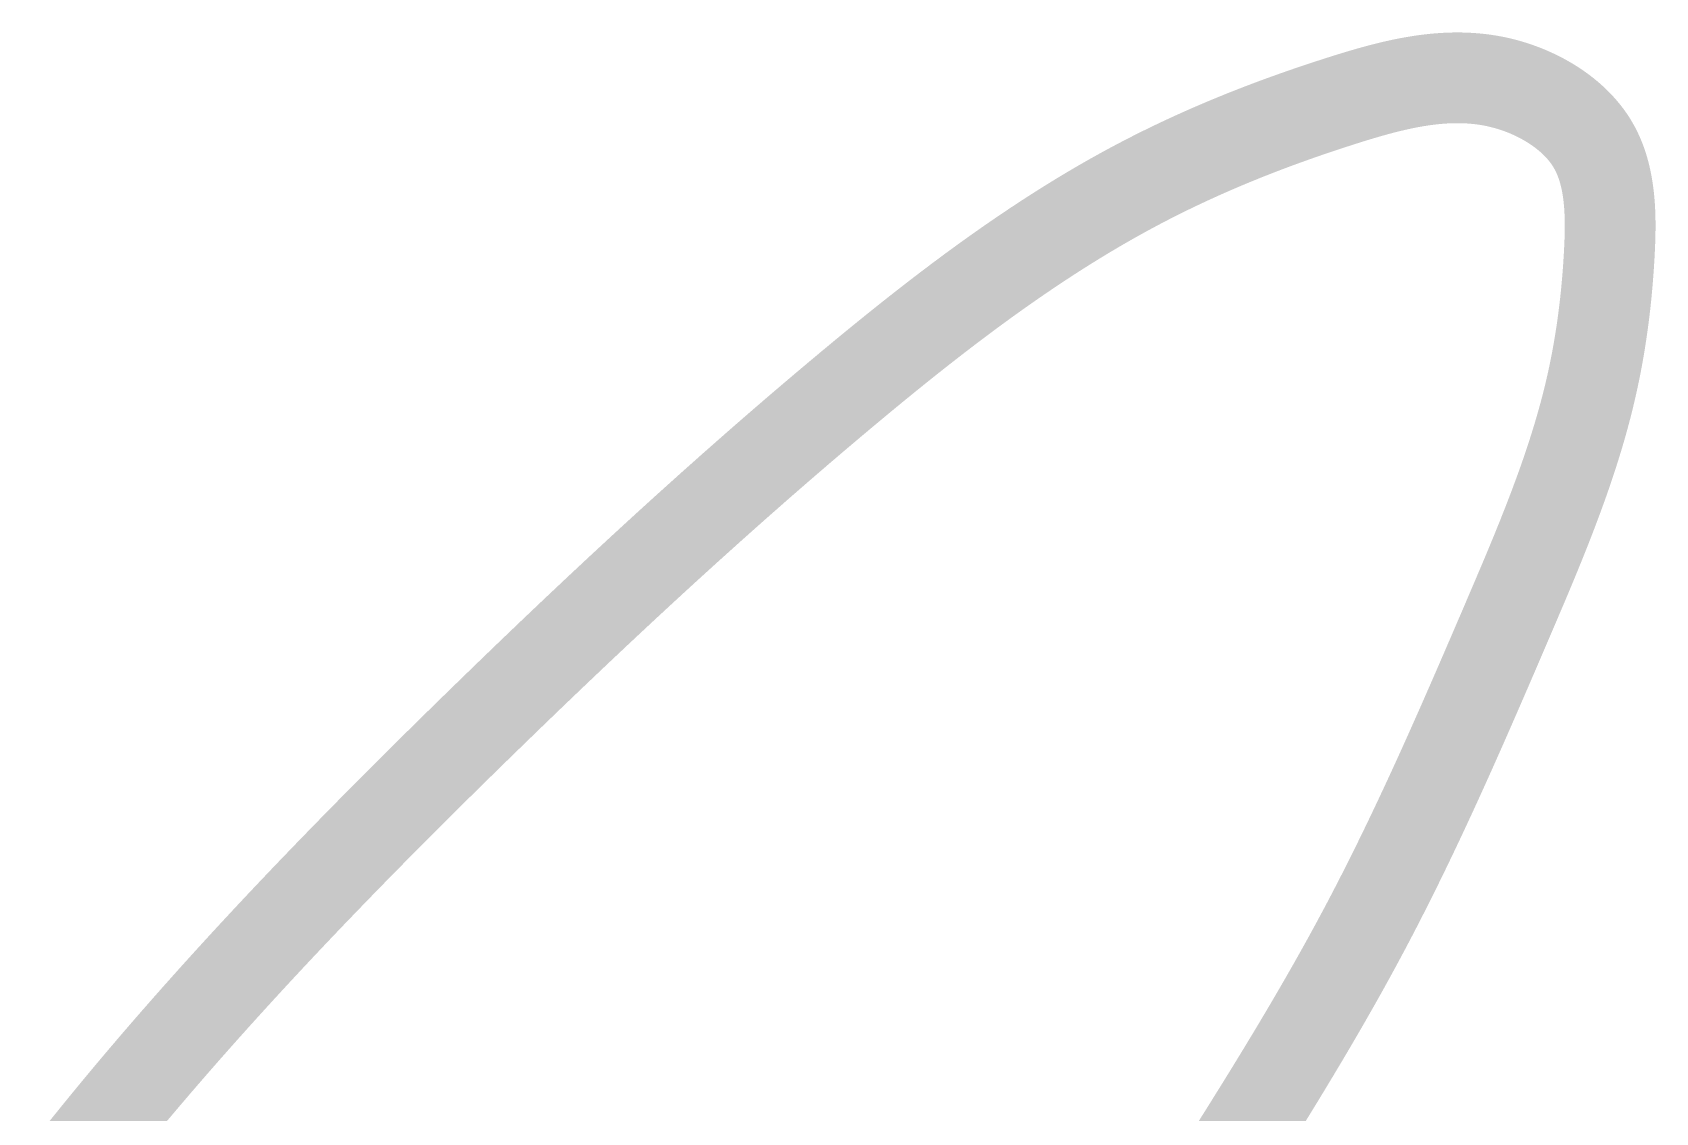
# Model space of a CAD drawing. Header units: inches. Extents: x 541671 to 837720, y 76128 to 1008472.
# Drawn here: x 824961 to 826991, y 761099 to 762451 of the extents above; entities that cross this region are included whole.
import ezdxf
from ezdxf.enums import TextEntityAlignment as Align

# ---------------------------------------------------------------- set-up
doc = ezdxf.new("R2010")
doc.units = ezdxf.units.IN
doc.header["$MEASUREMENT"] = 0
doc.layers.get('0').update_dxf_attribs({"lineweight": 18})
for name, color, linetype, lineweight in [('2110 dim 0.13', 149, 'Continuous', 13), ('ISO', 153, 'Continuous', 15), ('LC Net thay', 7, 'Continuous', 25), ('LC Text1', 3, 'Continuous', 20)]:
    doc.layers.add(name, color=color, linetype=linetype, lineweight=lineweight)
doc.styles.add('Khungten', font='VHAVAN_2.TTF', dxfattribs={"width": 0.8, "height": 5000})
doc.styles.add('Title', font='VHAVAN_2.TTF', dxfattribs={"width": 0.8})

# ---------------------------------------------------------------- blocks, each defined once
blk = doc.blocks.new('chukyLong')
at = {"layer": 'ISO', "ltscale": 2, "const_width": 50}
blk.add_lwpolyline([(-24553.8649392064, -149603.0094245995), (-24544.78307530079, -149588.6378798162), (-24535.74409132317, -149574.2430961902), (-24526.76855847193, -149559.8153349801), (-24522.31101471818, -149552.5860444243), (-24517.87704794542, -149545.3448574444), (-24513.46922955346, -149538.0905566978), (-24509.09013094206, -149530.8219248417), (-24504.74232351104, -149523.5377445335), (-24500.42837866021, -149516.2367984306), (-24496.15086778933, -149508.9178691902), (-24491.91236229824, -149501.5797394697), (-24487.71543358671, -149494.2211919264), (-24483.56265305456, -149486.8410092175), (-24479.45659210156, -149479.4379740005), (-24475.39982212753, -149472.0108689327), (-24470.34645151992, -149462.5864006397), (-24467.44410013461, -149457.0797167901), (-24463.54650243075, -149449.5747580314), (-24459.69958226426, -149442.0444375373), (-24455.9007847519, -149434.4895987725), (-24452.14755501036, -149426.9110852013), (-24448.43733815638, -149419.3097402883), (-24444.76757930668, -149411.6864074981), (-24441.13572357799, -149404.041930295), (-24437.53921608702, -149396.3771521437), (-24433.97550195051, -149388.6929165086), (-24430.44202628517, -149380.9900668543), (-24426.93623420772, -149373.2694466452), (-24423.45557083491, -149365.5318993459), (-24419.99748128343, -149357.7782684207), (-24416.55941067003, -149350.0093973344), (-24409.73310672433, -149334.4293085361), (-24402.9562199316, -149318.7983806668), (-24396.20831122561, -149303.1233614428), (-24392.13678560024, -149293.634255446), (-24382.76915730631, -149271.6607525696), (-24379.46018690598, -149263.7689370575), (-24376.19441460826, -149255.8643827951), (-24372.98348462164, -149247.9459235165), (-24369.83904115456, -149240.0123929556), (-24366.77272841549, -149232.0626248466), (-24363.79619061289, -149224.0954529233), (-24362.34522612792, -149220.1049760733), (-24360.92107195524, -149216.1097109199), (-24359.52518362091, -149212.1095116801), (-24358.15901665098, -149208.1042325704), (-24356.82402657153, -149204.0937278077), (-24355.52166890859, -149200.0778516088), (-24354.25339918824, -149196.0564581903), (-24353.02067293653, -149192.0294017691), (-24351.82494567951, -149187.9965365619), (-24350.66767294326, -149183.9577167854), (-24349.55031025381, -149179.9127966564), (-24348.47431313724, -149175.8616303917), (-24347.01168402288, -149170.0625828832), (-24346.4521758345, -149167.7399412933), (-24345.50778274095, -149163.6684681378), (-24344.60744789273, -149159.5883945785), (-24343.75063518995, -149155.49844765), (-24342.93680853276, -149151.3973543874), (-24342.16543182126, -149147.2838418255), (-24341.43596895558, -149143.1566369991), (-24340.74788383585, -149139.0144669431), (-24340.10064036219, -149134.8560586925), (-24339.49370243472, -149130.680139282), (-24338.92653395356, -149126.4854357466), (-24338.39859881885, -149122.2706751211), (-24337.9093609307, -149118.0345844403), (-24337.45828418924, -149113.7758907393), (-24337.04483249458, -149109.4933210528), (-24336.66846974686, -149105.1856024157), (-24336.32865984619, -149100.8514618629), (-24336.02486669271, -149096.4896264293), (-24335.74419537717, -149091.8808902232), (-24335.52574761676, -149087.6796929239), (-24335.34635905179, -149083.2417584308), (-24335.23574623161, -149078.7971169485), (-24335.21126725704, -149074.3578660246), (-24335.23675236835, -149072.1440425056), (-24335.29028022885, -149069.9361032066), (-24335.37402060114, -149067.735560321), (-24335.49014324783, -149065.5439260423), (-24335.6408179315, -149063.3627125639), (-24335.82821441477, -149061.1934320793), (-24336.05450246023, -149059.0375967819), (-24336.32185183048, -149056.8967188652), (-24336.63243228811, -149054.7723105227), (-24336.98841359572, -149052.6658839477), (-24337.39196551593, -149050.5789513338), (-24337.84525781131, -149048.5130248745), (-24338.35046024448, -149046.4696167631), (-24338.90974257803, -149044.4502391931), (-24339.52527457456, -149042.456404358), (-24340.19922599667, -149040.4896244512), (-24340.93376660696, -149038.5514116662), (-24341.73106616801, -149036.6432781965), (-24342.59329444246, -149034.7667362354), (-24343.52262119287, -149032.9232979766), (-24345.0234202224, -149030.2629025643), (-24345.5911385802, -149029.3417575787), (-24346.73215082063, -149027.6061388562), (-24347.94184791329, -149025.9081487631), (-24349.21774016682, -149024.2482984186), (-24350.55733788989, -149022.6270989419), (-24351.95815139116, -149021.0450614525), (-24353.4176909793, -149019.5026970693), (-24354.93346696295, -149018.0005169119), (-24356.50298965078, -149016.5390320992), (-24358.12376935147, -149015.1187537508), (-24359.79331637365, -149013.7401929858), (-24361.509141026, -149012.4038609234), (-24363.26875361718, -149011.1102686829), (-24365.06966445584, -149009.8599273835), (-24366.90938385065, -149008.6533481446), (-24368.78542211026, -149007.4910420854), (-24370.69528954335, -149006.373520325), (-24372.63649645856, -149005.3012939829), (-24374.60655316456, -149004.2748741782), (-24376.60296997001, -149003.2947720302), (-24378.62325718358, -149002.3614986581), (-24380.66492511391, -149001.4755651812), (-24382.72548406967, -149000.6374827188), (-24384.80244435954, -148999.8477623901), (-24386.89331629215, -148999.1069153143), (-24388.99561017617, -148998.4154526108), (-24391.10683632028, -148997.7738853987), (-24393.22450503311, -148997.1827247973), (-24396.05849642806, -148996.4726998892), (-24397.4693281458, -148996.1535868394), (-24399.59310482474, -148995.7155195845), (-24401.71733982359, -148995.3271436542), (-24403.84193134243, -148994.987312101), (-24405.96677758133, -148994.6948779774), (-24408.09177674032, -148994.4486943356), (-24410.21682701947, -148994.247614228), (-24412.34182661885, -148994.090490707), (-24414.4666737385, -148993.976176825), (-24416.59126657851, -148993.9035256342), (-24418.71550333892, -148993.8713901872), (-24420.83928221978, -148993.8786235361), (-24422.96250142117, -148993.9240787335), (-24425.08505914314, -148994.0066088316), (-24427.20685358575, -148994.1250668828), (-24429.32778294906, -148994.2783059396), (-24431.44774543314, -148994.4651790542), (-24433.56663923803, -148994.684539279), (-24435.6843625638, -148994.9352396664), (-24437.80081361052, -148995.2161332687), (-24439.91589057822, -148995.5260731384), (-24442.029491667, -148995.8639123277), (-24444.14151507689, -148996.2285038891), (-24446.25185900796, -148996.6187008749), (-24450.46710123387, -148997.4713233291), (-24454.6744039452, -148998.4126041093), (-24458.87295274245, -148999.4333676344), (-24463.06193322609, -149000.5244383233), (-24467.24053099658, -149001.6766405949), (-24471.40793165442, -149002.8807988682), (-24475.56332080008, -149004.127737562), (-24479.70588403403, -149005.4082810953), (-24482.88496281434, -149006.4109681626), (-24492.0500138354, -149009.3774716858), (-24500.20831283296, -149012.1146124185), (-24508.3098511576, -149014.9278101867), (-24516.35477432144, -149017.8201796074), (-24520.3560506906, -149019.2970270054), (-24524.3432278366, -149020.7948352979), (-24528.31632394847, -149022.313993812), (-24532.2753572152, -149023.854891875), (-24536.22034582583, -149025.4179188139), (-24540.15130796936, -149027.0034639559), (-24544.06826183482, -149028.6119166281), (-24547.97122561119, -149030.2436661577), (-24551.86021748753, -149031.8991018718), (-24555.73525565282, -149033.5786130974), (-24559.5963582961, -149035.2825891619), (-24563.44354360636, -149037.0114193921), (-24567.27682977263, -149038.7654931155), (-24571.09623498392, -149040.545199659), (-24574.90177742925, -149042.3509283497), (-24578.69347529764, -149044.1830685149), (-24582.47134677809, -149046.0420094817), (-24586.23541005961, -149047.9281405771), (-24589.98568333124, -149049.8418511284), (-24594.55960827276, -149052.2235689397), (-24597.4449446258, -149053.7534982579), (-24601.15408932777, -149055.7515167029), (-24604.84979155975, -149057.777080355), (-24608.53222428592, -149059.8296820782), (-24612.2015604705, -149061.9088147363), (-24615.85797307771, -149064.0139711934), (-24619.50163507176, -149066.1446443135), (-24623.13271941685, -149068.3003269605), (-24626.7513990772, -149070.4805119983), (-24630.35784701701, -149072.684692291), (-24633.9522362005, -149074.9123607026), (-24637.53473959187, -149077.1630100969), (-24641.10553015535, -149079.4361333379), (-24644.66478085512, -149081.7312232897), (-24651.74935452044, -149086.3852747813), (-24658.7898443015, -149091.1211074835), (-24665.78763391199, -149095.9346643078), (-24672.74410706559, -149100.8218881662), (-24679.66064747599, -149105.7787219702), (-24686.53863885686, -149110.8011086318), (-24693.37946492189, -149115.8849910626), (-24700.18450938476, -149121.0263121744), (-24706.95515595915, -149126.2210148789), (-24713.69278835873, -149131.4650420879), (-24720.39879029721, -149136.754336713), (-24727.07454548825, -149142.0848416661), (-24733.72143764553, -149147.4524998589), (-24740.34085048275, -149152.8532542032), (-24746.93416771357, -149158.2830476107), (-24753.50277305169, -149163.7378229931), (-24759.59541035713, -149168.8336548025), (-24766.57119642638, -149174.7068762846), (-24773.07280333484, -149180.2171591161), (-24779.55333938585, -149185.7441673503), (-24786.01327307981, -149191.2876963673), (-24792.45307291712, -149196.8475415474), (-24798.87320739816, -149202.4234982706), (-24805.27414502332, -149208.0153619172), (-24818.02030370756, -149219.2459915013), (-24830.69529697295, -149230.5377933411), (-24843.30287282263, -149241.889130478), (-24855.84677925972, -149253.2983659536), (-24868.33076428733, -149264.7638628091), (-24880.75857590859, -149276.2839840862), (-24893.13396212661, -149287.8570928262), (-24905.46067094453, -149299.4815520706), (-24917.74245036544, -149311.1557248609), (-24929.98304839249, -149322.8779742385), (-24942.18621302878, -149334.6466632448), (-24957.98094466815, -149349.9935899011), (-24966.49469401138, -149358.3170983273), (-24978.60088134127, -149370.2190786688), (-24990.6686604683, -149382.1694057995), (-25002.69239604584, -149394.1714115742), (-25014.66645272722, -149406.2284278478), (-25026.58519516578, -149418.3437864752), (-25038.44298801486, -149430.5208193112), (-25050.23419592782, -149442.7628582107), (-25056.10306948741, -149448.9092961389), (-25061.95318355798, -149455.0732350285), (-25067.78383372118, -149461.2550913614), (-25073.59431555869, -149467.4552816196), (-25079.38392465216, -149473.6742222846), (-25085.15195658329, -149479.9123298386), (-25090.89770693372, -149486.1700207633), (-25096.62047128513, -149492.4477115407), (-25102.31954521918, -149498.7458186524), (-25107.99422431754, -149505.0647585804), (-25113.64380416188, -149511.4049478067), (-25119.26758033387, -149517.7668028129), (-25124.86484841518, -149524.150740081), (-25130.43490398746, -149530.5571760928), (-25135.9770426324, -149536.9865273303), (-25141.49055993165, -149543.4392102752), (-25146.97475146689, -149549.9156414093), (-25152.42891281979, -149556.4162372147), (-25157.852339572, -149562.9414141731), (-25163.2443273052, -149569.4915887663), (-25168.60417160107, -149576.0671774762), (-25173.93116804125, -149582.6685967848), (-25179.22461220742, -149589.2962631739)], dxfattribs=at)
blk = doc.blocks.new('lcdi fix')
at = {"layer": '2110 dim 0.13', "xscale": 0.4096000000000001, "yscale": 0.4096000000000001, "zscale": 0.4096000000000001}
blk.add_blockref('chukyLong', (48822.23565638388, 55002.38666378234), dxfattribs=at)
at = {"color": 7, "style": 'Khungten', "width": 0.8}
for tag, p in [('REVISION', (39498.75262445211, -10746.30395446718)), ('NGAYHT', (39546.07413610816, -11609.37091637403))]:
    blk.add_attdef(tag, text='', height=199.998925739526, dxfattribs=at).set_placement(p, align=Align.CENTER)
at = {"layer": 'LC Text1', "style": 'Title', "width": 1.824645990402025}
for tag, p, p2 in [('TENBANVE1', (36912.6576448679, -8885.760238945484), (40339.14494544268, -8885.760238945484)), ('TENBANVE2', (36912.6576448679, -9562.465564332902), (40339.14494544268, -9562.465564332902))]:
    blk.add_attdef(tag, text='', height=249.9999935159641, dxfattribs=at).set_placement(p, p2, align=Align.FIT)
at = {"layer": 'LC Text1', "style": 'Title', "width": 0.7}
blk.add_attdef('SOBANVE', text='', height=249.9999935159641, dxfattribs=at).set_placement((39561.98223525286, -13896.18071823567), align=Align.CENTER)

msp = doc.modelspace()

# ---------------------------------------------------------------- block references
at = {"layer": 'LC Net thay', "xscale": 5.543999978195854, "yscale": 5.543999978195854, "zscale": 5.543999978195854}
msp.add_blockref('lcdi fix', (611524.8328397584, 795799.3944696997), dxfattribs=at)

doc.saveas('drawing.dxf')
